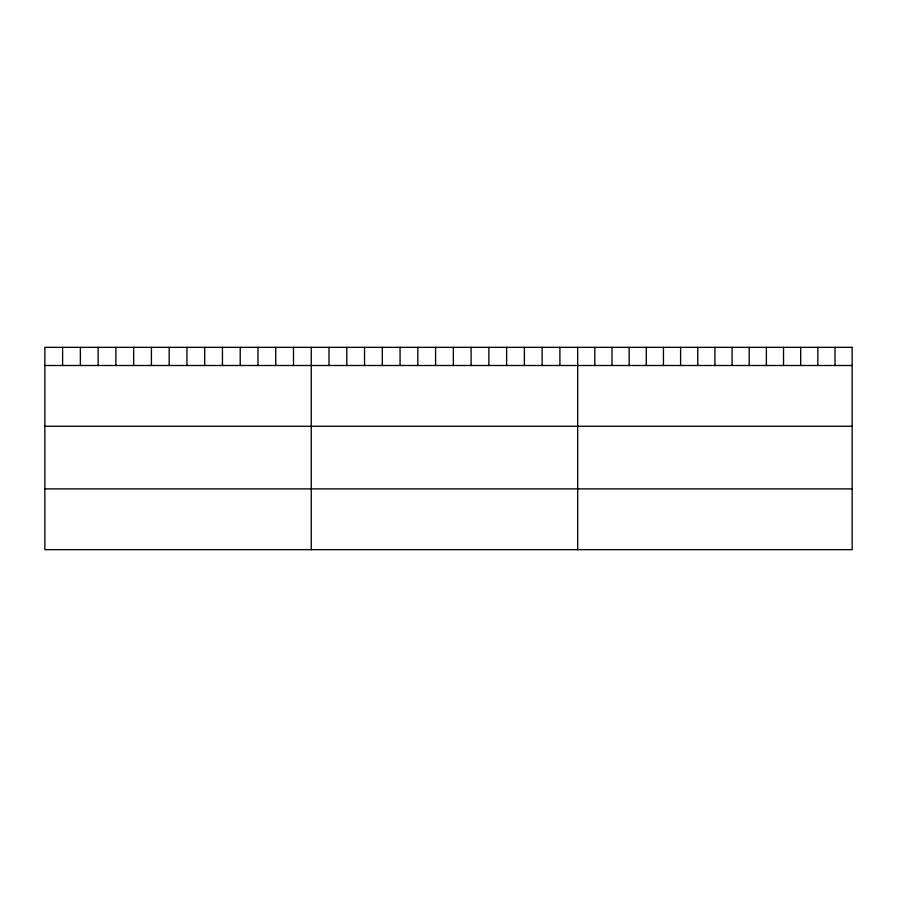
<?xml version="1.0" encoding="UTF-8"?>
<svg xmlns="http://www.w3.org/2000/svg" width="897" height="897" viewBox="0 0 897 897"><rect width="100%" height="100%" fill="white"/><g stroke="black" fill="none" stroke-linecap="round" stroke-linejoin="round"><path stroke-width="1.35" d="M44.85 365.494L852.15 365.494M44.85 426.266L852.15 426.266M44.85 488.887L852.15 488.887M834.995 347.341L834.995 365.494M817.84 347.341L817.84 365.494M800.685 347.341L800.685 365.494M783.529 347.341L783.529 365.494M766.374 347.341L766.374 365.494M749.219 347.341L749.219 365.494M732.064 347.341L732.064 365.494M714.909 347.341L714.909 365.494M697.754 347.341L697.754 365.494M680.599 347.341L680.599 365.494M663.444 347.341L663.444 365.494M646.288 347.341L646.288 365.494M629.133 347.341L629.133 365.494M611.978 347.341L611.978 365.494M594.823 347.341L594.823 365.494M577.668 347.341L577.668 549.659M559.907 347.341L559.907 365.494M542.147 347.341L542.147 365.494M524.386 347.341L524.386 365.494M506.626 347.341L506.626 365.494M488.865 347.341L488.865 365.494M471.104 347.341L471.104 365.494M453.344 347.341L453.344 365.494M435.583 347.341L435.583 365.494M417.823 347.341L417.823 365.494M400.062 347.341L400.062 365.494M382.301 347.341L382.301 365.494M364.541 347.341L364.541 365.494M346.78 347.341L346.78 365.494M329.02 347.341L329.02 365.494M311.259 347.341L311.259 549.659M293.498 347.341L293.498 365.494M275.738 347.341L275.738 365.494M257.977 347.341L257.977 365.494M240.217 347.341L240.217 365.494M222.456 347.341L222.456 365.494M204.695 347.341L204.695 365.494M186.935 347.341L186.935 365.494M169.174 347.341L169.174 365.494M151.414 347.341L151.414 365.494M133.653 347.341L133.653 365.494M115.892 347.341L115.892 365.494M98.132 347.341L98.132 365.494M80.371 347.341L80.371 365.494M62.611 347.341L62.611 365.494M852.15 347.341L44.85 347.341L44.85 549.659L852.15 549.659L852.15 347.341"/></g></svg>
